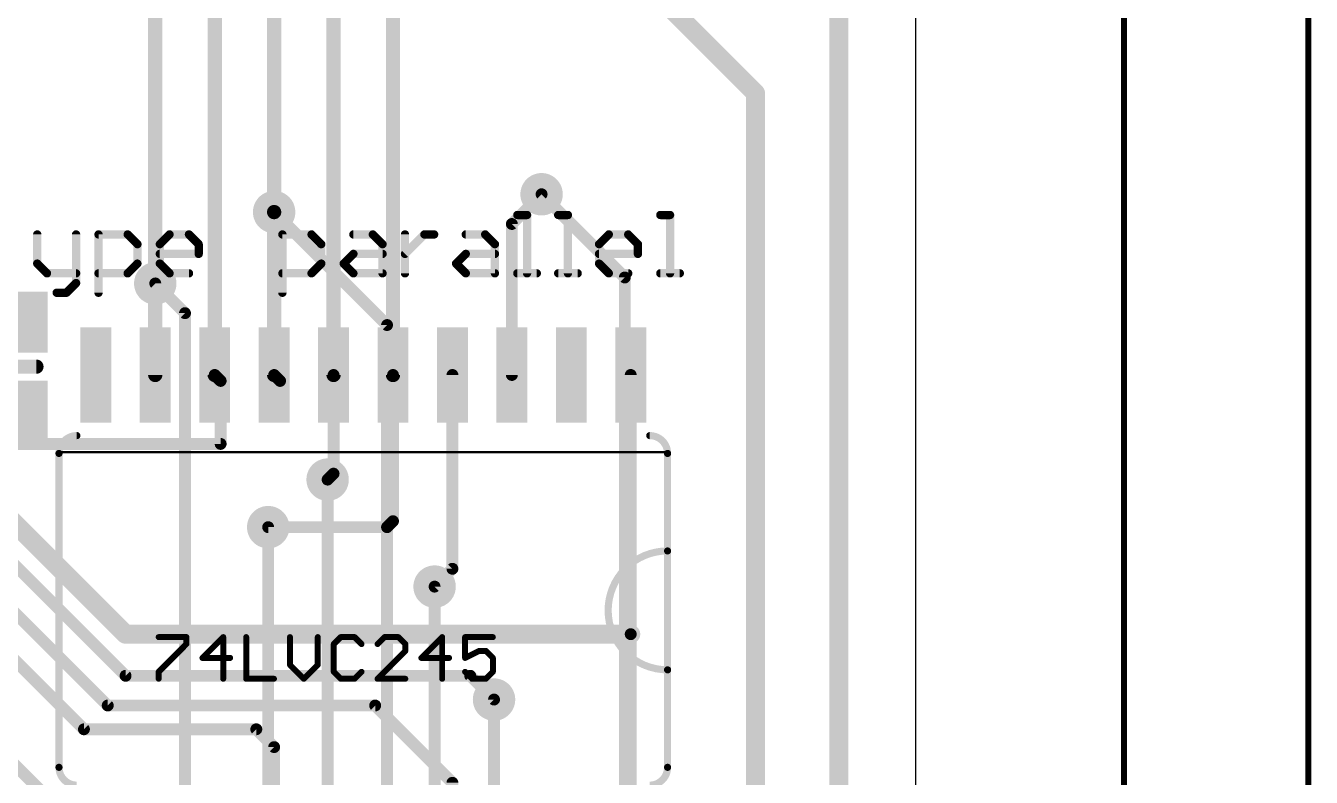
# Model space of a CAD drawing. Extents: x -42 to 37, y -47 to 54.
# Drawn here: x 8.03 to 35.5, y 14.72 to 30.78 of the extents above; entities that cross this region are included whole.
import ezdxf

# ---------------------------------------------------------------- set-up
doc = ezdxf.new("R2010")
doc.units = 0
for name, color, linetype in [('1', 12, 'CONTINUOUS'), ('16', 132, 'CONTINUOUS'), ('18', 110, 'CONTINUOUS'), ('20', 53, 'CONTINUOUS'), ('21', 40, 'CONTINUOUS'), ('27', 253, 'CONTINUOUS'), ('47', 253, 'CONTINUOUS')]:
    doc.layers.add(name, color=color, linetype=linetype)

# ---------------------------------------------------------------- blocks, each defined once
blk = doc.blocks.new('RECT')
blk.add_solid([(-0.5, -0.5), (0.5, -0.5), (-0.5, 0.5), (0.5, 0.5)])
blk = doc.blocks.new('ROUNDV')
at = {"const_width": 0.5}
blk.add_lwpolyline([(0, -0.25, 1), (0, 0.25, 1), (0, -0.25)], format="xyb", dxfattribs=at)

msp = doc.modelspace()

# ---------------------------------------------------------------- linework, layer by layer
at = {"layer": '1'}
for points, const_width in [([(25.4, -43.18), (25.4, 45.085)], 0.4064), ([(12.065, 41.91), (12.065, 23.3172)], 0.3048), ([(13.335, 41.91), (13.335, 26.797)], 0.3048), ([(10.795, 40.64), (10.795, 23.3172)], 0.3048), ([(14.605, 40.64), (14.605, 23.3172)], 0.3048), ([(15.875, 39.37), (15.875, 23.3172)], 0.3048), ([(21.59, 31.369), (23.622, 29.337)], 0.4064), ([(23.622, 29.337), (23.622, 0.762)], 0.4064), ([(18.415, 26.543), (19.05, 27.178)], 0.254), ([(13.335, 26.797), (13.335, 23.3172)], 0.3048), ([(18.415, 23.3172), (18.415, 26.543)], 0.254), ([(10.795, 25.273), (10.795, 23.3172)], 0.254), ([(12.192, 23.1902), (12.065, 23.3172)], 0.254), ([(13.462, 23.1902), (13.335, 23.3172)], 0.254), ([(14.605, 21.209), (14.605, 23.3172)], 0.254), ([(15.875, 20.193), (15.875, 23.3172)], 0.254), ([(17.145, 23.3172), (17.145, 19.177)], 0.254), ([(20.955, 17.78), (20.955, 23.3172)], 0.254), ([(12.192, 21.844), (12.192, 23.1902)], 0.254), ([(7.747, 21.844), (12.192, 21.844)], 0.254), ([(14.478, 21.082), (14.605, 21.209)], 0.254), ([(7.62, 20.32), (10.16, 17.78)], 0.4064), ([(13.208, 20.066), (15.748, 20.066)], 0.254), ([(15.748, 20.066), (15.875, 20.193)], 0.254), ([(7.366, 19.685), (10.16, 16.891)], 0.254), ([(9.779, 16.256), (6.858, 19.177)], 0.254), ([(17.145, 19.177), (16.764, 18.796)], 0.254), ([(6.35, 18.669), (9.271, 15.748)], 0.254), ([(10.16, 17.78), (20.955, 17.78)], 0.4064), ([(20.955, 13.2588), (20.955, 17.78)], 0.254), ([(10.16, 16.891), (17.526, 16.891)], 0.254), ([(17.526, 16.891), (18.034, 16.383)], 0.254), ([(15.494, 16.256), (9.779, 16.256)], 0.254), ([(17.145, 14.605), (15.494, 16.256)], 0.254), ([(7.0358, 15.748), (9.525, 13.2588)], 0.254), ([(9.271, 15.748), (12.954, 15.748)], 0.254), ([(12.954, 15.748), (13.335, 15.367)], 0.254), ([(13.335, 15.367), (13.335, 13.2588)], 0.254), ([(17.145, 13.2588), (17.145, 14.605)], 0.254)]:
    msp.add_lwpolyline(points, dxfattribs=dict(at, const_width=const_width))
for points, const_width in [([(23.7236, 29.337, 1), (23.5204, 29.337)], 0.2032), ([(23.5502, 29.2652, 1), (23.6938, 29.4088)], 0.2032), ([(19.0949, 27.1331, 1), (19.0051, 27.2229)], 0.127), ([(13.4112, 26.797, 1), (13.2588, 26.797)], 0.1524), ([(13.2588, 26.797, 1), (13.4112, 26.797)], 0.1524), ([(18.4785, 26.543, 1), (18.3515, 26.543)], 0.127), ([(18.3701, 26.5879, 1), (18.4599, 26.4981)], 0.127), ([(10.8585, 25.273, 1), (10.7315, 25.273)], 0.127), ([(10.7188, 23.3172, 1), (10.8712, 23.3172)], 0.1524), ([(10.7315, 23.3172, 1), (10.8585, 23.3172)], 0.127), ([(11.9888, 23.3172, 1), (12.1412, 23.3172)], 0.1524), ([(12.1099, 23.3621, 1), (12.0201, 23.2723)], 0.127), ([(13.2588, 23.3172, 1), (13.4112, 23.3172)], 0.1524), ([(13.3799, 23.3621, 1), (13.2901, 23.2723)], 0.127), ([(14.5288, 23.3172, 1), (14.6812, 23.3172)], 0.1524), ([(14.6685, 23.3172, 1), (14.5415, 23.3172)], 0.127), ([(15.7988, 23.3172, 1), (15.9512, 23.3172)], 0.1524), ([(15.9385, 23.3172, 1), (15.8115, 23.3172)], 0.127), ([(17.2085, 23.3172, 1), (17.0815, 23.3172)], 0.127), ([(18.3515, 23.3172, 1), (18.4785, 23.3172)], 0.127), ([(21.0185, 23.3172, 1), (20.8915, 23.3172)], 0.127), ([(12.2555, 23.1902, 1), (12.1285, 23.1902)], 0.127), ([(12.1471, 23.1453, 1), (12.2369, 23.2351)], 0.127), ([(13.4171, 23.1453, 1), (13.5069, 23.2351)], 0.127), ([(12.1285, 21.844, 1), (12.2555, 21.844)], 0.127), ([(12.192, 21.7805, 1), (12.192, 21.9075)], 0.127), ([(14.4331, 21.1269, 1), (14.5229, 21.0371)], 0.127), ([(14.5415, 21.209, 1), (14.6685, 21.209)], 0.127), ([(14.6499, 21.1641, 1), (14.5601, 21.2539)], 0.127), ([(13.208, 20.1295, 1), (13.208, 20.0025)], 0.127), ([(15.7031, 20.1109, 1), (15.7929, 20.0211)], 0.127), ([(15.748, 20.0025, 1), (15.748, 20.1295)], 0.127), ([(15.8115, 20.193, 1), (15.9385, 20.193)], 0.127), ([(15.9199, 20.1481, 1), (15.8301, 20.2379)], 0.127), ([(17.0815, 19.177, 1), (17.2085, 19.177)], 0.127), ([(17.1899, 19.1321, 1), (17.1001, 19.2219)], 0.127), ([(16.7191, 18.8409, 1), (16.8089, 18.7511)], 0.127), ([(10.16, 17.8816, 1), (10.16, 17.6784)], 0.2032), ([(10.0882, 17.7082, 1), (10.2318, 17.8518)], 0.2032), ([(21.0185, 17.78, 1), (20.8915, 17.78)], 0.127), ([(20.955, 17.6784, 1), (20.955, 17.8816)], 0.2032), ([(20.8915, 17.78, 1), (21.0185, 17.78)], 0.127), ([(10.16, 16.9545, 1), (10.16, 16.8275)], 0.127), ([(10.1151, 16.8461, 1), (10.2049, 16.9359)], 0.127), ([(17.5709, 16.9359, 1), (17.4811, 16.8461)], 0.127), ([(17.526, 16.8275, 1), (17.526, 16.9545)], 0.127), ([(17.9891, 16.3381, 1), (18.0789, 16.4279)], 0.127), ([(9.779, 16.3195, 1), (9.779, 16.1925)], 0.127), ([(9.7341, 16.2111, 1), (9.8239, 16.3009)], 0.127), ([(15.5389, 16.3009, 1), (15.4491, 16.2111)], 0.127), ([(15.494, 16.1925, 1), (15.494, 16.3195)], 0.127), ([(9.271, 15.8115, 1), (9.271, 15.6845)], 0.127), ([(9.2261, 15.7031, 1), (9.3159, 15.7929)], 0.127), ([(12.9989, 15.7929, 1), (12.9091, 15.7031)], 0.127), ([(12.954, 15.6845, 1), (12.954, 15.8115)], 0.127), ([(13.3985, 15.367, 1), (13.2715, 15.367)], 0.127), ([(13.2901, 15.3221, 1), (13.3799, 15.4119)], 0.127), ([(17.2085, 14.605, 1), (17.0815, 14.605)], 0.127)]:
    msp.add_lwpolyline(points, format="xyb", dxfattribs=dict(at, const_width=const_width))
at = {"layer": '16'}
for points, const_width in [([(25.4, -41.402), (25.4, 44.831)], 0.4064), ([(19.05, 27.178), (20.828, 25.4)], 0.254), ([(15.748, 24.384), (13.335, 26.797)], 0.254), ([(11.43, 24.638), (10.795, 25.273)], 0.254), ([(20.828, 25.4), (20.828, -6.858)], 0.254), ([(11.43, 8.89), (11.43, 24.638)], 0.254), ([(15.748, 9.144), (15.748, 24.384)], 0.254), ([(14.478, 8.636), (14.478, 21.082)], 0.254), ([(13.208, 6.731), (13.208, 20.066)], 0.254), ([(16.764, 8.255), (16.764, 18.796)], 0.254), ([(18.034, 16.383), (18.034, 9.144)], 0.254)]:
    msp.add_lwpolyline(points, dxfattribs=dict(at, const_width=const_width))
at = {"layer": '16', "const_width": 0.127}
for points in [[(19.0949, 27.2229, 1), (19.0051, 27.1331)], [(13.3799, 26.8419, 1), (13.2901, 26.7521)], [(10.8399, 25.3179, 1), (10.7501, 25.2281)], [(20.8915, 25.4, 1), (20.7645, 25.4)], [(20.7831, 25.3551, 1), (20.8729, 25.4449)], [(11.4935, 24.638, 1), (11.3665, 24.638)], [(11.3851, 24.5931, 1), (11.4749, 24.6829)], [(15.8115, 24.384, 1), (15.6845, 24.384)], [(15.7031, 24.3391, 1), (15.7929, 24.4289)], [(14.5415, 21.082, 1), (14.4145, 21.082)], [(13.2715, 20.066, 1), (13.1445, 20.066)], [(16.8275, 18.796, 1), (16.7005, 18.796)], [(18.0975, 16.383, 1), (17.9705, 16.383)]]:
    msp.add_lwpolyline(points, format="xyb", dxfattribs=at)
at = {"layer": '20'}
msp.add_line((27.051, -38.1), (27.051, 40.005), dxfattribs=at)
at = {"layer": '21'}
for points, const_width in [([(18.5324, 26.7346), (18.74, 26.7346)], 0.1778), ([(18.74, 26.7346), (18.74, 25.4889)], 0.1778), ([(19.4055, 26.7346), (19.6131, 26.7346)], 0.1778), ([(19.6131, 26.7346), (19.6131, 25.4889)], 0.1778), ([(21.5884, 26.7346), (21.796, 26.7346)], 0.1778), ([(21.796, 26.7346), (21.796, 25.4889)], 0.1778), ([(8.2729, 26.3193), (8.2729, 25.6965)], 0.1778), ([(9.1033, 26.3193), (9.1033, 25.2813)], 0.1778), ([(9.5826, 25.0737), (9.5826, 26.3193)], 0.1778), ([(9.5826, 26.3193), (10.2054, 26.3193)], 0.1778), ([(10.2054, 26.3193), (10.413, 26.1117)], 0.1778), ([(10.8923, 26.1117), (11.0999, 26.3193)], 0.1778), ([(11.0999, 26.3193), (11.5152, 26.3193)], 0.1778), ([(11.5152, 26.3193), (11.7228, 26.1117)], 0.1778), ([(13.5118, 25.0737), (13.5118, 26.3193)], 0.1778), ([(13.5118, 26.3193), (14.1346, 26.3193)], 0.1778), ([(14.1346, 26.3193), (14.3422, 26.1117)], 0.1778), ([(15.0291, 26.3193), (15.4443, 26.3193)], 0.1778), ([(15.4443, 26.3193), (15.6519, 26.1117)], 0.1778), ([(16.1312, 25.4889), (16.1312, 26.3193)], 0.1778), ([(16.1312, 25.9041), (16.5464, 26.3193)], 0.1778), ([(16.5464, 26.3193), (16.7541, 26.3193)], 0.1778), ([(17.4303, 26.3193), (17.8455, 26.3193)], 0.1778), ([(17.8455, 26.3193), (18.0531, 26.1117)], 0.1778), ([(20.2787, 26.1117), (20.4863, 26.3193)], 0.1778), ([(20.4863, 26.3193), (20.9015, 26.3193)], 0.1778), ([(20.9015, 26.3193), (21.1091, 26.1117)], 0.1778), ([(10.413, 26.1117), (10.413, 25.6965)], 0.1778), ([(10.8923, 25.6965), (10.8923, 26.1117)], 0.1778), ([(11.7228, 26.1117), (11.7228, 25.9041)], 0.1778), ([(14.3422, 26.1117), (14.3422, 25.6965)], 0.1778), ([(15.6519, 26.1117), (15.6519, 25.4889)], 0.1778), ([(18.0531, 26.1117), (18.0531, 25.4889)], 0.1778), ([(20.2787, 25.6965), (20.2787, 26.1117)], 0.1778), ([(21.1091, 26.1117), (21.1091, 25.9041)], 0.1778), ([(11.7228, 25.9041), (10.8923, 25.9041)], 0.1778), ([(14.8215, 25.6965), (15.0291, 25.9041)], 0.1778), ([(15.0291, 25.9041), (15.6519, 25.9041)], 0.1778), ([(17.2227, 25.6965), (17.4303, 25.9041)], 0.1778), ([(17.4303, 25.9041), (18.0531, 25.9041)], 0.1778), ([(21.1091, 25.9041), (20.2787, 25.9041)], 0.1778), ([(8.2729, 25.6965), (8.4805, 25.4889)], 0.1778), ([(8.4805, 25.4889), (9.1033, 25.4889)], 0.1778), ([(10.2054, 25.4889), (9.5826, 25.4889)], 0.1778), ([(10.413, 25.6965), (10.2054, 25.4889)], 0.1778), ([(11.0999, 25.4889), (10.8923, 25.6965)], 0.1778), ([(11.5152, 25.4889), (11.0999, 25.4889)], 0.1778), ([(14.1346, 25.4889), (13.5118, 25.4889)], 0.1778), ([(14.3422, 25.6965), (14.1346, 25.4889)], 0.1778), ([(15.0291, 25.4889), (14.8215, 25.6965)], 0.1778), ([(15.6519, 25.4889), (15.0291, 25.4889)], 0.1778), ([(17.4303, 25.4889), (17.2227, 25.6965)], 0.1778), ([(18.0531, 25.4889), (17.4303, 25.4889)], 0.1778), ([(18.5324, 25.4889), (18.9476, 25.4889)], 0.1778), ([(19.4055, 25.4889), (19.8208, 25.4889)], 0.1778), ([(20.4863, 25.4889), (20.2787, 25.6965)], 0.1778), ([(20.9015, 25.4889), (20.4863, 25.4889)], 0.1778), ([(21.5884, 25.4889), (22.0036, 25.4889)], 0.1778), ([(9.1033, 25.2813), (8.8957, 25.0737)], 0.1778), ([(8.8957, 25.0737), (8.6881, 25.0737)], 0.1778), ([(8.255, 23.495), (7.239, 23.495)], 0.3048), ([(8.7376, 21.6408), (8.7376, 14.9352)], 0.1524), ([(21.7424, 19.558), (21.7424, 21.6408)], 0.1524), ([(21.717, 21.6662), (8.763, 21.6662)], 0.0508), ([(21.7424, 17.018), (21.7424, 19.558)], 0.1524), ([(21.7424, 14.9352), (21.7424, 17.018)], 0.1524)]:
    msp.add_lwpolyline(points, dxfattribs=dict(at, const_width=const_width))
for points, const_width in [([(18.5324, 26.779, 1), (18.5324, 26.6901)], 0.0889), ([(18.7844, 26.7346, 1), (18.6955, 26.7346)], 0.0889), ([(18.74, 26.6901, 1), (18.74, 26.779)], 0.0889), ([(19.4055, 26.779, 1), (19.4055, 26.6901)], 0.0889), ([(19.6576, 26.7346, 1), (19.5687, 26.7346)], 0.0889), ([(19.6131, 26.6901, 1), (19.6131, 26.779)], 0.0889), ([(21.5884, 26.779, 1), (21.5884, 26.6901)], 0.0889), ([(21.8405, 26.7346, 1), (21.7516, 26.7346)], 0.0889), ([(21.796, 26.6901, 1), (21.796, 26.779)], 0.0889), ([(8.3173, 26.3193, 1), (8.2284, 26.3193)], 0.0889), ([(9.1478, 26.3193, 1), (9.0589, 26.3193)], 0.0889), ([(9.5826, 26.3638, 1), (9.5826, 26.2749)], 0.0889), ([(9.6271, 26.3193, 1), (9.5382, 26.3193)], 0.0889), ([(10.2369, 26.3508, 1), (10.174, 26.2879)], 0.0889), ([(10.2054, 26.2749, 1), (10.2054, 26.3638)], 0.0889), ([(11.0999, 26.3638, 1), (11.0999, 26.2749)], 0.0889), ([(11.1314, 26.2879, 1), (11.0685, 26.3508)], 0.0889), ([(11.5466, 26.3508, 1), (11.4837, 26.2879)], 0.0889), ([(11.5152, 26.2749, 1), (11.5152, 26.3638)], 0.0889), ([(13.5562, 26.3193, 1), (13.4673, 26.3193)], 0.0889), ([(13.5118, 26.3638, 1), (13.5118, 26.2749)], 0.0889), ([(14.166, 26.3508, 1), (14.1032, 26.2879)], 0.0889), ([(14.1346, 26.2749, 1), (14.1346, 26.3638)], 0.0889), ([(15.0291, 26.3638, 1), (15.0291, 26.2749)], 0.0889), ([(15.4758, 26.3508, 1), (15.4129, 26.2879)], 0.0889), ([(15.4443, 26.2749, 1), (15.4443, 26.3638)], 0.0889), ([(16.1757, 26.3193, 1), (16.0868, 26.3193)], 0.0889), ([(16.5464, 26.3638, 1), (16.5464, 26.2749)], 0.0889), ([(16.5779, 26.2879, 1), (16.515, 26.3508)], 0.0889), ([(16.7541, 26.2749, 1), (16.7541, 26.3638)], 0.0889), ([(17.4303, 26.3638, 1), (17.4303, 26.2749)], 0.0889), ([(17.8769, 26.3508, 1), (17.8141, 26.2879)], 0.0889), ([(17.8455, 26.2749, 1), (17.8455, 26.3638)], 0.0889), ([(20.4863, 26.3638, 1), (20.4863, 26.2749)], 0.0889), ([(20.5177, 26.2879, 1), (20.4549, 26.3508)], 0.0889), ([(20.9329, 26.3508, 1), (20.8701, 26.2879)], 0.0889), ([(20.9015, 26.2749, 1), (20.9015, 26.3638)], 0.0889), ([(10.4575, 26.1117, 1), (10.3686, 26.1117)], 0.0889), ([(10.3816, 26.0803, 1), (10.4445, 26.1432)], 0.0889), ([(10.9368, 26.1117, 1), (10.8479, 26.1117)], 0.0889), ([(10.8609, 26.1432, 1), (10.9238, 26.0803)], 0.0889), ([(11.7672, 26.1117, 1), (11.6783, 26.1117)], 0.0889), ([(11.6913, 26.0803, 1), (11.7542, 26.1432)], 0.0889), ([(14.3867, 26.1117, 1), (14.2978, 26.1117)], 0.0889), ([(14.3108, 26.0803, 1), (14.3736, 26.1432)], 0.0889), ([(15.6964, 26.1117, 1), (15.6075, 26.1117)], 0.0889), ([(15.6205, 26.0803, 1), (15.6834, 26.1432)], 0.0889), ([(18.0976, 26.1117, 1), (18.0087, 26.1117)], 0.0889), ([(18.0217, 26.0803, 1), (18.0845, 26.1432)], 0.0889), ([(20.3231, 26.1117, 1), (20.2342, 26.1117)], 0.0889), ([(20.2473, 26.1432, 1), (20.3101, 26.0803)], 0.0889), ([(21.1536, 26.1117, 1), (21.0647, 26.1117)], 0.0889), ([(21.0777, 26.0803, 1), (21.1406, 26.1432)], 0.0889), ([(10.8923, 25.9486, 1), (10.8923, 25.8597)], 0.0889), ([(11.6783, 25.9041, 1), (11.7672, 25.9041)], 0.0889), ([(11.7228, 25.8597, 1), (11.7228, 25.9486)], 0.0889), ([(15.0291, 25.9486, 1), (15.0291, 25.8597)], 0.0889), ([(15.0605, 25.8727, 1), (14.9977, 25.9355)], 0.0889), ([(15.6519, 25.8597, 1), (15.6519, 25.9486)], 0.0889), ([(16.0998, 25.9355, 1), (16.1627, 25.8727)], 0.0889), ([(17.4303, 25.9486, 1), (17.4303, 25.8597)], 0.0889), ([(17.4617, 25.8727, 1), (17.3988, 25.9355)], 0.0889), ([(18.0531, 25.8597, 1), (18.0531, 25.9486)], 0.0889), ([(20.2787, 25.9486, 1), (20.2787, 25.8597)], 0.0889), ([(21.0647, 25.9041, 1), (21.1536, 25.9041)], 0.0889), ([(21.1091, 25.8597, 1), (21.1091, 25.9486)], 0.0889), ([(8.3043, 25.7279, 1), (8.2414, 25.6651)], 0.0889), ([(8.2284, 25.6965, 1), (8.3173, 25.6965)], 0.0889), ([(8.4805, 25.5334, 1), (8.4805, 25.4444)], 0.0889), ([(8.4491, 25.4575, 1), (8.5119, 25.5203)], 0.0889), ([(9.1033, 25.4444, 1), (9.1033, 25.5334)], 0.0889), ([(9.5826, 25.5334, 1), (9.5826, 25.4444)], 0.0889), ([(10.174, 25.5203, 1), (10.2369, 25.4575)], 0.0889), ([(10.2054, 25.4444, 1), (10.2054, 25.5334)], 0.0889), ([(10.3686, 25.6965, 1), (10.4575, 25.6965)], 0.0889), ([(10.4445, 25.6651, 1), (10.3816, 25.7279)], 0.0889), ([(10.8479, 25.6965, 1), (10.9368, 25.6965)], 0.0889), ([(10.9238, 25.7279, 1), (10.8609, 25.6651)], 0.0889), ([(11.0999, 25.5334, 1), (11.0999, 25.4444)], 0.0889), ([(11.0685, 25.4575, 1), (11.1314, 25.5203)], 0.0889), ([(11.5152, 25.4444, 1), (11.5152, 25.5334)], 0.0889), ([(13.5118, 25.5334, 1), (13.5118, 25.4444)], 0.0889), ([(14.1032, 25.5203, 1), (14.166, 25.4575)], 0.0889), ([(14.1346, 25.4444, 1), (14.1346, 25.5334)], 0.0889), ([(14.2978, 25.6965, 1), (14.3867, 25.6965)], 0.0889), ([(14.3736, 25.6651, 1), (14.3108, 25.7279)], 0.0889), ([(14.8529, 25.7279, 1), (14.7901, 25.6651)], 0.0889), ([(14.7901, 25.7279, 1), (14.8529, 25.6651)], 0.0889), ([(15.0291, 25.5334, 1), (15.0291, 25.4444)], 0.0889), ([(14.9977, 25.4575, 1), (15.0605, 25.5203)], 0.0889), ([(15.6519, 25.4444, 1), (15.6519, 25.5334)], 0.0889), ([(17.2541, 25.7279, 1), (17.1912, 25.6651)], 0.0889), ([(17.1912, 25.7279, 1), (17.2541, 25.6651)], 0.0889), ([(17.4303, 25.5334, 1), (17.4303, 25.4444)], 0.0889), ([(17.3988, 25.4575, 1), (17.4617, 25.5203)], 0.0889), ([(18.0531, 25.4444, 1), (18.0531, 25.5334)], 0.0889), ([(18.5324, 25.5334, 1), (18.5324, 25.4444)], 0.0889), ([(18.9476, 25.4444, 1), (18.9476, 25.5334)], 0.0889), ([(19.4055, 25.5334, 1), (19.4055, 25.4444)], 0.0889), ([(19.8208, 25.4444, 1), (19.8208, 25.5334)], 0.0889), ([(20.3101, 25.7279, 1), (20.2473, 25.6651)], 0.0889), ([(20.2342, 25.6965, 1), (20.3231, 25.6965)], 0.0889), ([(20.4863, 25.5334, 1), (20.4863, 25.4444)], 0.0889), ([(20.4549, 25.4575, 1), (20.5177, 25.5203)], 0.0889), ([(20.9015, 25.4444, 1), (20.9015, 25.5334)], 0.0889), ([(21.5884, 25.5334, 1), (21.5884, 25.4444)], 0.0889), ([(22.0036, 25.4444, 1), (22.0036, 25.5334)], 0.0889), ([(9.0589, 25.2813, 1), (9.1478, 25.2813)], 0.0889), ([(9.1347, 25.2499, 1), (9.0719, 25.3127)], 0.0889), ([(15.6075, 25.4889, 1), (15.6964, 25.4889)], 0.0889), ([(16.0868, 25.4889, 1), (16.1757, 25.4889)], 0.0889), ([(18.0087, 25.4889, 1), (18.0976, 25.4889)], 0.0889), ([(18.6955, 25.4889, 1), (18.7844, 25.4889)], 0.0889), ([(19.5687, 25.4889, 1), (19.6576, 25.4889)], 0.0889), ([(21.7516, 25.4889, 1), (21.8405, 25.4889)], 0.0889), ([(8.6881, 25.1181, 1), (8.6881, 25.0292)], 0.0889), ([(8.8643, 25.1051, 1), (8.9271, 25.0423)], 0.0889), ([(8.8957, 25.0292, 1), (8.8957, 25.1181)], 0.0889), ([(9.5382, 25.0737, 1), (9.6271, 25.0737)], 0.0889), ([(13.4673, 25.0737, 1), (13.5562, 25.0737)], 0.0889), ([(8.255, 23.4188, 1), (8.255, 23.5712)], 0.1524), ([(9.1186, 22.0218, 0.4142), (8.7376, 21.6408)], 0.1524), ([(9.1186, 21.9837, 1), (9.1186, 22.0599)], 0.0762), ([(21.7424, 21.6408, 0.4142), (21.3614, 22.0218)], 0.1524), ([(21.3614, 22.0599, 1), (21.3614, 21.9837)], 0.0762), ([(8.7757, 21.6408, 1), (8.6995, 21.6408)], 0.0762), ([(21.7805, 21.6408, 1), (21.7043, 21.6408)], 0.0762), ([(8.6995, 21.6408, 1), (8.7757, 21.6408)], 0.0762), ([(8.763, 21.6789, 1), (8.763, 21.6535)], 0.0254), ([(21.7043, 21.6408, 1), (21.7805, 21.6408)], 0.0762), ([(21.717, 21.6535, 1), (21.717, 21.6789)], 0.0254), ([(21.7424, 19.558, 1), (21.7424, 17.018)], 0.1524), ([(21.7805, 19.558, 1), (21.7043, 19.558)], 0.0762), ([(21.7043, 19.558, 1), (21.7805, 19.558)], 0.0762), ([(21.7424, 19.5199, 1), (21.7424, 19.5961)], 0.0762), ([(21.7805, 17.018, 1), (21.7043, 17.018)], 0.0762), ([(21.7043, 17.018, 1), (21.7805, 17.018)], 0.0762), ([(21.7424, 16.9799, 1), (21.7424, 17.0561)], 0.0762), ([(8.7376, 14.9352, 0.4142), (9.1186, 14.5542)], 0.1524), ([(8.7757, 14.9352, 1), (8.6995, 14.9352)], 0.0762), ([(8.6995, 14.9352, 1), (8.7757, 14.9352)], 0.0762), ([(21.3614, 14.5542, 0.4142), (21.7424, 14.9352)], 0.1524), ([(21.7805, 14.9352, 1), (21.7043, 14.9352)], 0.0762), ([(21.7043, 14.9352, 1), (21.7805, 14.9352)], 0.0762)]:
    msp.add_lwpolyline(points, format="xyb", dxfattribs=dict(at, const_width=const_width))
at = {"layer": '27', "const_width": 0.127}
for points in [[(10.8673, 17.7173), (11.4605, 17.7173)], [(11.4605, 17.569), (10.8673, 16.9758)], [(11.4605, 17.7173), (11.4605, 17.569)], [(12.2477, 17.7173), (11.8029, 17.2724)], [(12.2477, 16.8275), (12.2477, 17.7173)], [(12.7384, 17.7173), (12.7384, 16.8275)], [(13.6739, 17.7173), (13.6739, 17.1241)], [(14.2671, 17.1241), (14.2671, 17.7173)], [(14.7577, 17.7173), (14.6094, 17.569)], [(14.6094, 17.569), (14.6094, 16.9758)], [(15.0543, 17.7173), (14.7577, 17.7173)], [(15.2026, 17.569), (15.0543, 17.7173)], [(15.6932, 17.7173), (15.5449, 17.569)], [(15.9898, 17.7173), (15.6932, 17.7173)], [(16.1381, 17.569), (15.9898, 17.7173)], [(16.1381, 17.4207), (16.1381, 17.569)], [(16.9253, 17.7173), (16.4805, 17.2724)], [(16.9253, 16.8275), (16.9253, 17.7173)], [(18.0091, 17.7173), (17.416, 17.7173)], [(17.416, 17.7173), (17.416, 17.2724)], [(11.8029, 17.2724), (12.396, 17.2724)], [(15.5449, 16.8275), (16.1381, 17.4207)], [(16.4805, 17.2724), (17.0736, 17.2724)], [(17.416, 17.2724), (17.7126, 17.4207)], [(17.7126, 17.4207), (17.8609, 17.4207)], [(17.8609, 17.4207), (18.0091, 17.2724)], [(18.0091, 17.2724), (18.0091, 16.9758)], [(10.8673, 16.9758), (10.8673, 16.8275)], [(13.6739, 17.1241), (13.9705, 16.8275)], [(13.9705, 16.8275), (14.2671, 17.1241)], [(14.6094, 16.9758), (14.7577, 16.8275)], [(15.0543, 16.8275), (15.2026, 16.9758)], [(17.5643, 16.8275), (17.416, 16.9758)], [(18.0091, 16.9758), (17.8609, 16.8275)], [(12.7384, 16.8275), (13.3316, 16.8275)], [(14.7577, 16.8275), (15.0543, 16.8275)], [(16.1381, 16.8275), (15.5449, 16.8275)], [(17.8609, 16.8275), (17.5643, 16.8275)]]:
    msp.add_lwpolyline(points, dxfattribs=at)
at = {"layer": '27', "const_width": 0.0635}
for points in [[(10.8673, 17.749, 1), (10.8673, 17.6855)], [(11.4923, 17.7173, 1), (11.4288, 17.7173)], [(11.4288, 17.569, 1), (11.4923, 17.569)], [(11.483, 17.5465, 1), (11.4381, 17.5914)], [(11.4605, 17.6855, 1), (11.4605, 17.749)], [(12.2795, 17.7173, 1), (12.216, 17.7173)], [(12.2702, 17.6948, 1), (12.2253, 17.7397)], [(12.7701, 17.7173, 1), (12.7066, 17.7173)], [(13.7057, 17.7173, 1), (13.6422, 17.7173)], [(14.2988, 17.7173, 1), (14.2353, 17.7173)], [(14.6412, 17.569, 1), (14.5777, 17.569)], [(14.587, 17.5914, 1), (14.6319, 17.5465)], [(14.7577, 17.749, 1), (14.7577, 17.6855)], [(14.7802, 17.6948, 1), (14.7353, 17.7397)], [(15.0767, 17.7397, 1), (15.0318, 17.6948)], [(15.0543, 17.6855, 1), (15.0543, 17.749)], [(15.1801, 17.5465, 1), (15.225, 17.5914)], [(15.5225, 17.5914, 1), (15.5674, 17.5465)], [(15.6932, 17.749, 1), (15.6932, 17.6855)], [(15.7157, 17.6948, 1), (15.6708, 17.7397)], [(16.0123, 17.7397, 1), (15.9674, 17.6948)], [(15.9898, 17.6855, 1), (15.9898, 17.749)], [(16.1699, 17.569, 1), (16.1064, 17.569)], [(16.1157, 17.5465, 1), (16.1606, 17.5914)], [(16.9571, 17.7173, 1), (16.8936, 17.7173)], [(16.9478, 17.6948, 1), (16.9029, 17.7397)], [(17.4477, 17.7173, 1), (17.3842, 17.7173)], [(17.416, 17.749, 1), (17.416, 17.6855)], [(18.0091, 17.6855, 1), (18.0091, 17.749)], [(11.8029, 17.3041, 1), (11.8029, 17.2406)], [(11.7804, 17.2948, 1), (11.8253, 17.2499)], [(12.396, 17.2406, 1), (12.396, 17.3041)], [(16.1064, 17.4207, 1), (16.1699, 17.4207)], [(16.1606, 17.3982, 1), (16.1157, 17.4431)], [(16.4805, 17.3041, 1), (16.4805, 17.2406)], [(16.458, 17.2948, 1), (16.5029, 17.2499)], [(17.0736, 17.2406, 1), (17.0736, 17.3041)], [(17.4018, 17.3008, 1), (17.4302, 17.244)], [(17.7126, 17.4524, 1), (17.7126, 17.3889)], [(17.7268, 17.3923, 1), (17.6984, 17.4491)], [(17.8833, 17.4431, 1), (17.8384, 17.3982)], [(17.8609, 17.3889, 1), (17.8609, 17.4524)], [(18.0409, 17.2724, 1), (17.9774, 17.2724)], [(17.9867, 17.2499, 1), (18.0316, 17.2948)], [(10.8991, 16.9758, 1), (10.8356, 16.9758)], [(13.6964, 17.1465, 1), (13.6514, 17.1016)], [(13.6422, 17.1241, 1), (13.7057, 17.1241)], [(14.2353, 17.1241, 1), (14.2988, 17.1241)], [(14.2895, 17.1016, 1), (14.2446, 17.1465)], [(14.6319, 16.9982, 1), (14.587, 16.9533)], [(15.225, 16.9533, 1), (15.1801, 16.9982)], [(17.3842, 17.2724, 1), (17.4477, 17.2724)], [(17.4384, 16.9982, 1), (17.3935, 16.9533)], [(18.0316, 16.9533, 1), (17.9867, 16.9982)], [(10.8356, 16.8275, 1), (10.8991, 16.8275)], [(10.8449, 16.9982, 1), (10.8898, 16.9533)], [(12.216, 16.8275, 1), (12.2795, 16.8275)], [(12.7384, 16.8592, 1), (12.7384, 16.7958)], [(12.7066, 16.8275, 1), (12.7701, 16.8275)], [(13.3316, 16.7958, 1), (13.3316, 16.8592)], [(13.948, 16.85, 1), (13.9929, 16.805)], [(13.948, 16.805, 1), (13.9929, 16.85)], [(14.5777, 16.9758, 1), (14.6412, 16.9758)], [(14.7577, 16.8592, 1), (14.7577, 16.7958)], [(14.7353, 16.805, 1), (14.7802, 16.85)], [(15.0318, 16.85, 1), (15.0767, 16.805)], [(15.0543, 16.7958, 1), (15.0543, 16.8592)], [(15.5449, 16.8592, 1), (15.5449, 16.7958)], [(15.5225, 16.85, 1), (15.5674, 16.805)], [(16.1381, 16.7958, 1), (16.1381, 16.8592)], [(16.8936, 16.8275, 1), (16.9571, 16.8275)], [(17.5643, 16.8592, 1), (17.5643, 16.7958)], [(17.5418, 16.805, 1), (17.5867, 16.85)], [(17.8384, 16.85, 1), (17.8833, 16.805)], [(17.8609, 16.7958, 1), (17.8609, 16.8592)], [(17.9774, 16.9758, 1), (18.0409, 16.9758)]]:
    msp.add_lwpolyline(points, format="xyb", dxfattribs=at)
at = {"layer": '47', "const_width": 0.13}
for points in [[(35.433, -43.115), (35.433, 45.02)], [(31.496, -38.035), (31.496, 39.94)]]:
    msp.add_lwpolyline(points, dxfattribs=at)

# ---------------------------------------------------------------- block references
at = {"layer": '1'}
for p, xscale, yscale, rotation in [((7.747, 24.445), 1.3, 1.5, 270), ((9.525, 23.3172), 0.6604, 2.032, 180), ((10.795, 23.3172), 0.6604, 2.032, 180), ((12.065, 23.3172), 0.6604, 2.032, 180), ((13.335, 23.3172), 0.6604, 2.032, 180), ((14.605, 23.3172), 0.6604, 2.032, 180), ((15.875, 23.3172), 0.6604, 2.032, 180), ((17.145, 23.3172), 0.6604, 2.032, 180), ((18.415, 23.3172), 0.6604, 2.032, 180), ((19.685, 23.3172), 0.6604, 2.032, 180), ((20.955, 23.3172), 0.6604, 2.032, 180), ((7.747, 22.545), 1.3, 1.5, 270)]:
    msp.add_blockref('RECT', p, dxfattribs=dict(at, xscale=xscale, yscale=yscale, rotation=rotation))
at = {"layer": '18', "xscale": 0.9064, "yscale": 0.9064}
for p in [(19.05, 27.178), (19.05, 27.178), (13.335, 26.797), (13.335, 26.797), (10.795, 25.273), (10.795, 25.273), (14.478, 21.082), (14.478, 21.082), (13.208, 20.066), (13.208, 20.066), (16.764, 18.796), (16.764, 18.796), (18.034, 16.383), (18.034, 16.383)]:
    msp.add_blockref('ROUNDV', p, dxfattribs=at)

doc.saveas('drawing.dxf')
